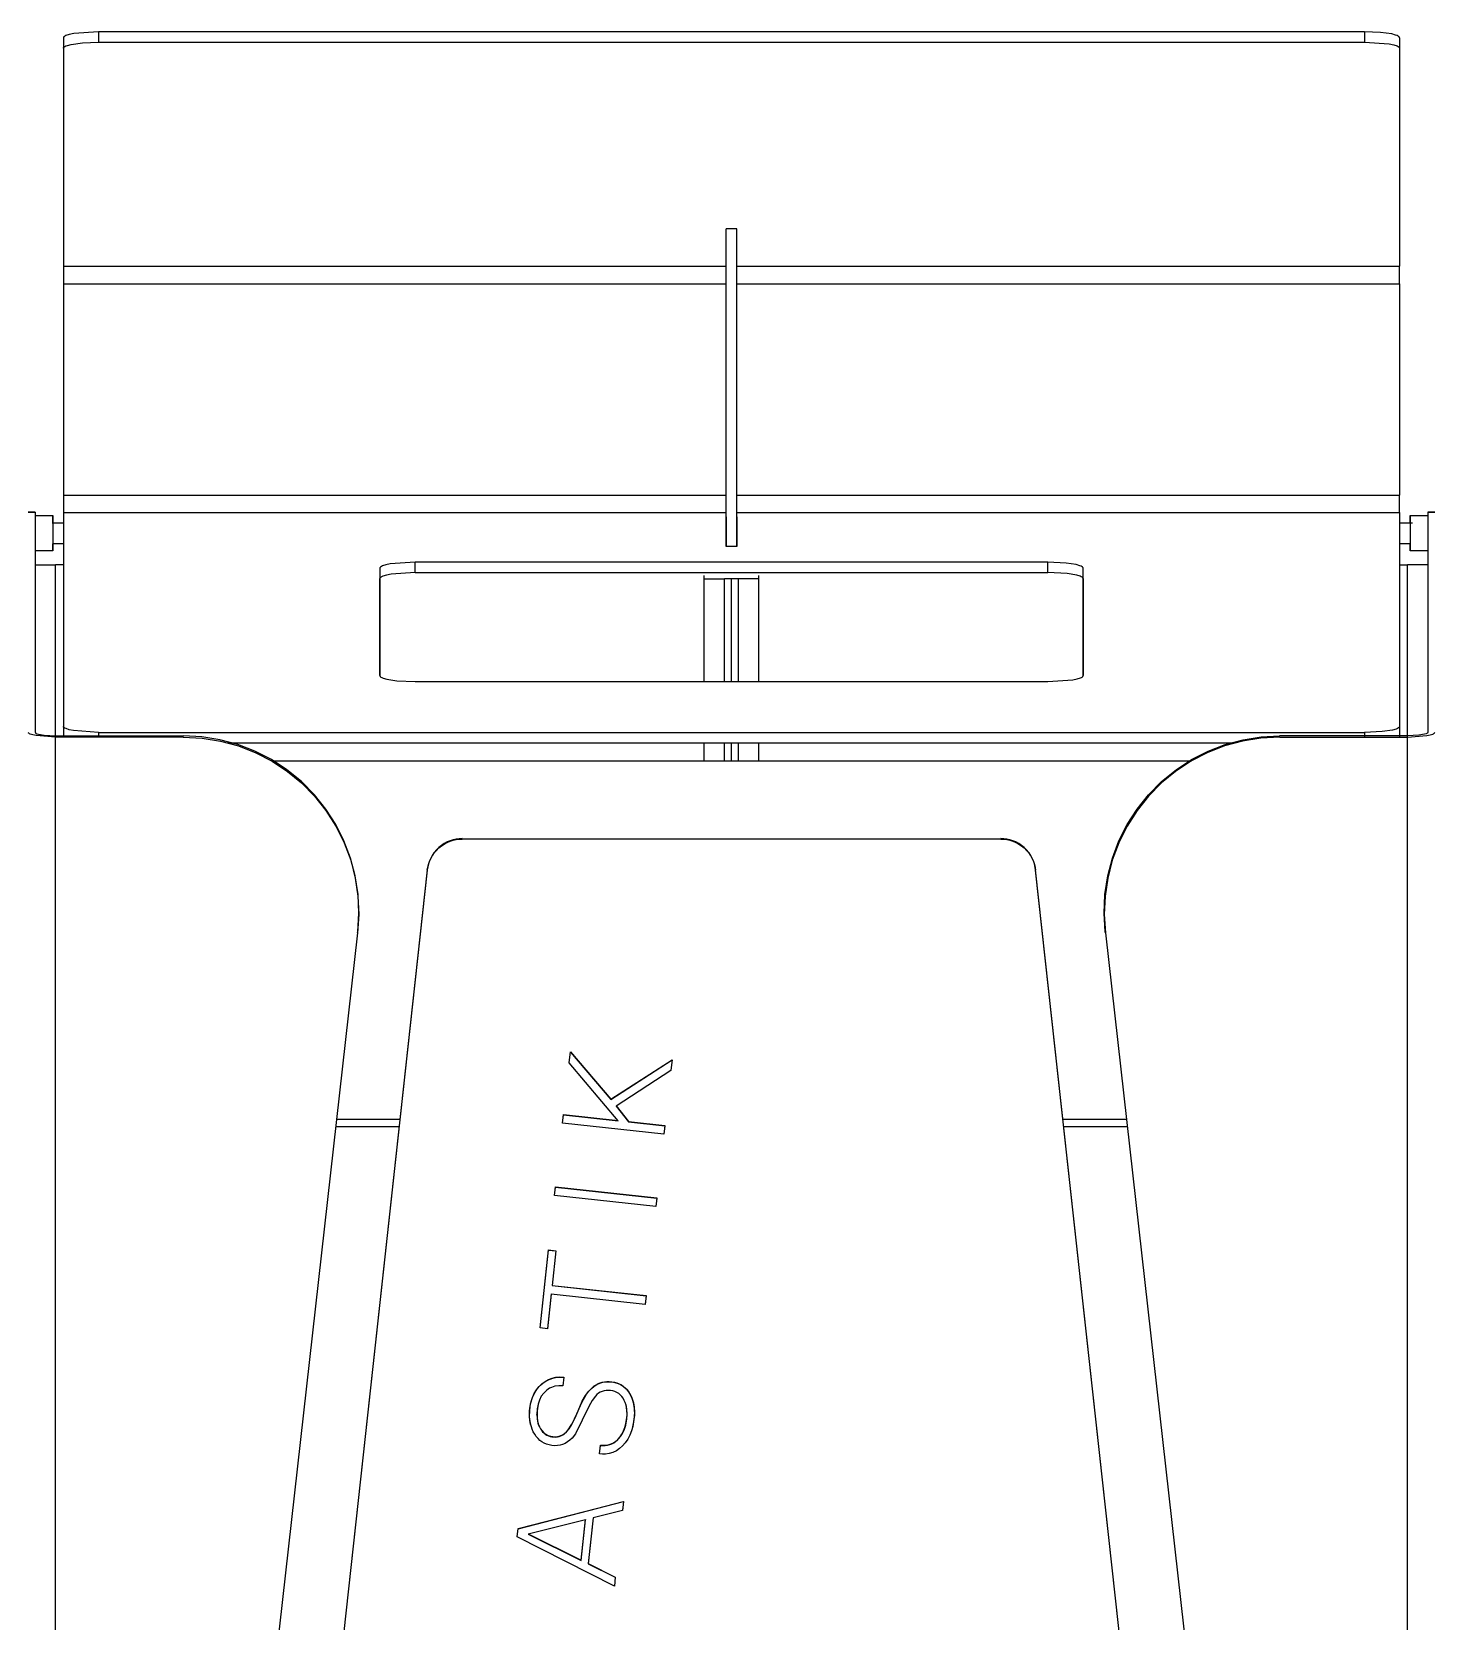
# Model space of a CAD drawing. Header units: millimetres. Extents: x 10782 to 23587, y 24555 to 29687.
# Drawn here: x 17164.8 to 17562.8, y 28098.5 to 28550.5 of the extents above; entities that cross this region are included whole.
import ezdxf

# ---------------------------------------------------------------- set-up
doc = ezdxf.new("R2010")
doc.units = ezdxf.units.MM
doc.header["$LTSCALE"] = 3
doc.layers.add('DomyÅ›lny', color=7, linetype='Continuous')

msp = doc.modelspace()

# ---------------------------------------------------------------- linework, layer by layer
at = {"layer": 'DomyÅ›lny'}
for p, q in [((17173.82, 28548.86), (17173.82, 28545.9)), ((17543.82, 28550.55), (17183.82, 28550.55)), ((17183.82, 28550.55), (17183.82, 28547.59)), ((17543.82, 28550.55), (17543.82, 28547.59)), ((17553.82, 28548.86), (17553.82, 28545.9)), ((17173.82, 28545.9), (17173.82, 28483.85)), ((17183.82, 28547.59), (17543.82, 28547.59)), ((17553.82, 28545.9), (17553.82, 28483.85)), ((17362.32, 28404.11), (17362.32, 28494.52)), ((17365.32, 28494.52), (17362.32, 28494.52)), ((17365.32, 28404.11), (17365.32, 28494.52)), ((17173.82, 28483.85), (17362.32, 28483.85)), ((17365.32, 28483.85), (17553.82, 28483.85)), ((17173.82, 28478.9), (17173.82, 28418.73)), ((17173.82, 28478.9), (17362.32, 28478.9)), ((17365.32, 28478.9), (17553.82, 28478.9)), ((17553.82, 28478.9), (17553.82, 28418.73)), ((17173.82, 28418.73), (17362.32, 28418.73)), ((17365.32, 28418.73), (17553.82, 28418.73)), ((17163.82, 28414), (17165.82, 28414)), ((17163.82, 28413.92), (17165.82, 28413.92)), ((17165.82, 28413.92), (17165.82, 28351.28)), ((17165.82, 28412.93), (17170.82, 28412.93)), ((17173.82, 28413.78), (17362.32, 28413.78)), ((17173.82, 28413.78), (17173.82, 28352.97)), ((17365.32, 28413.78), (17553.82, 28413.78)), ((17553.82, 28413.78), (17553.82, 28352.97)), ((17556.82, 28412.93), (17561.82, 28412.93)), ((17561.82, 28414), (17563.82, 28414)), ((17561.82, 28413.92), (17561.82, 28351.28)), ((17561.82, 28413.92), (17563.82, 28413.92)), ((17170.59, 28410.93), (17173.82, 28410.93)), ((17362.32, 28412.58), (17362.32, 28404.11)), ((17365.32, 28412.58), (17365.32, 28404.11)), ((17553.82, 28410.93), (17557.49, 28410.93)), ((17173.82, 28404.93), (17170.82, 28404.93)), ((17365.32, 28404.11), (17362.32, 28404.11)), ((17556.82, 28404.93), (17553.82, 28404.93)), ((17170.82, 28402.93), (17165.82, 28402.93)), ((17453.82, 28399.67), (17273.82, 28399.67)), ((17273.82, 28396.72), (17273.82, 28399.67)), ((17453.82, 28396.72), (17453.82, 28399.67)), ((17561.82, 28402.93), (17556.82, 28402.93)), ((17173.82, 28398.93), (17171.58, 28398.93)), ((17171.58, 28349.95), (17171.58, 28398.93)), ((17263.82, 28397.98), (17263.82, 28367.42)), ((17263.82, 28367.42), (17263.82, 28395.02)), ((17273.82, 28396.72), (17453.82, 28396.72)), ((17356.06, 28394.93), (17356.06, 28395.93)), ((17356.06, 28365.72), (17356.06, 28394.93)), ((17363.82, 28394.93), (17361.82, 28394.93)), ((17361.82, 28365.72), (17361.82, 28394.93)), ((17365.82, 28394.93), (17363.82, 28394.93)), ((17363.82, 28365.72), (17363.82, 28394.93)), ((17363.82, 28365.72), (17363.82, 28394.93)), ((17365.82, 28365.72), (17365.82, 28394.93)), ((17371.58, 28394.93), (17371.58, 28395.93)), ((17371.58, 28365.72), (17371.58, 28394.93)), ((17463.82, 28367.42), (17463.82, 28397.98)), ((17463.82, 28395.02), (17463.82, 28367.42)), ((17553.82, 28398.93), (17556.06, 28398.93)), ((17556.06, 28349.95), (17556.06, 28398.93)), ((17273.82, 28365.72), (17453.82, 28365.72)), ((17171.58, 28350.3), (17207.94, 28350.3)), ((17171.58, 27641.16), (17171.58, 28349.95)), ((17207.9, 28349.95), (17171.58, 28349.95)), ((17173.82, 28352.97), (17173.82, 28350.02)), ((17183.82, 28351.28), (17543.82, 28351.28)), ((17183.82, 28351.28), (17183.82, 28349.95)), ((17207.9, 28349.95), (17207.94, 28350.3)), ((17556.06, 28350.3), (17519.7, 28350.3)), ((17519.73, 28349.95), (17519.7, 28350.3)), ((17519.73, 28349.95), (17556.06, 28349.95)), ((17543.82, 28351.28), (17543.82, 28349.95)), ((17553.82, 28352.97), (17553.82, 28350.02)), ((17556.06, 27641.16), (17556.06, 28349.95)), ((17220.56, 28348.32), (17507.08, 28348.32)), ((17356.06, 28343.16), (17356.06, 28348.32)), ((17361.82, 28343.16), (17361.82, 28348.32)), ((17363.82, 28343.16), (17363.82, 28348.32)), ((17363.82, 28343.16), (17363.82, 28348.32)), ((17365.82, 28343.16), (17365.82, 28348.32)), ((17371.58, 28343.16), (17371.58, 28348.32)), ((17233.01, 28343.16), (17494.62, 28343.16)), ((17233.01, 28343.16), (17494.62, 28343.16)), ((17440.38, 28320.95), (17287.25, 28320.95)), ((17277.31, 28312.19), (17205.01, 27652.36)), ((17277.31, 28312.06), (17205.01, 27652.23)), ((17277.31, 28312.06), (17277.31, 28312.19)), ((17522.62, 27652.36), (17450.32, 28312.19)), ((17450.32, 28312.06), (17450.32, 28312.19)), ((17522.62, 27652.23), (17450.32, 28312.06)), ((17257.49, 28294.24), (17184.82, 27650.04)), ((17257.49, 28294.24), (17257.53, 28294.58)), ((17470.14, 28294.24), (17470.1, 28294.58)), ((17470.14, 28294.24), (17542.82, 27650.04)), ((17317.65, 28257.33), (17317.99, 28260.4)), ((17317.65, 28257.27), (17317.99, 28260.33)), ((17317.99, 28260.4), (17329.49, 28246.95)), ((17317.99, 28260.4), (17317.99, 28260.33)), ((17317.99, 28260.33), (17329.49, 28246.89)), ((17331.57, 28240.84), (17317.65, 28257.27)), ((17329.49, 28246.95), (17346.9, 28258.18)), ((17329.49, 28246.89), (17346.9, 28258.11)), ((17346.57, 28255.15), (17330.98, 28245)), ((17346.9, 28258.18), (17346.57, 28255.22)), ((17346.9, 28258.11), (17346.57, 28255.15)), ((17269.55, 28241.16), (17251.51, 28241.16)), ((17315.77, 28240.17), (17316.04, 28242.6)), ((17315.77, 28240.11), (17316.04, 28242.54)), ((17316.04, 28242.6), (17331.57, 28240.91)), ((17316.04, 28242.54), (17331.57, 28240.84)), ((17330.98, 28245.07), (17334.54, 28240.58)), ((17330.98, 28245), (17334.54, 28240.52)), ((17476.13, 28241.16), (17458.09, 28241.16)), ((17251.28, 28239.16), (17269.3, 28239.16)), ((17315.77, 28240.17), (17315.77, 28240.11)), ((17344.58, 28236.97), (17315.77, 28240.11)), ((17334.54, 28240.58), (17344.85, 28239.46)), ((17334.54, 28240.52), (17344.85, 28239.39)), ((17344.85, 28239.46), (17344.58, 28237.03)), ((17344.85, 28239.39), (17344.58, 28236.97)), ((17344.85, 28239.46), (17344.85, 28239.39)), ((17458.33, 28239.16), (17476.36, 28239.16)), ((17313.52, 28219.6), (17313.78, 28222.03)), ((17313.52, 28219.53), (17313.78, 28221.96)), ((17342.33, 28216.39), (17313.52, 28219.53)), ((17313.78, 28222.03), (17342.59, 28218.88)), ((17313.78, 28221.96), (17342.59, 28218.82)), ((17342.59, 28218.88), (17342.33, 28216.45)), ((17342.59, 28218.82), (17342.33, 28216.39)), ((17309.39, 28181.96), (17311.81, 28204.08)), ((17309.39, 28181.9), (17311.81, 28204.01)), ((17311.81, 28204.08), (17313.89, 28203.85)), ((17311.81, 28204.01), (17313.89, 28203.79)), ((17313.89, 28203.85), (17312.81, 28194)), ((17313.89, 28203.79), (17312.81, 28193.93)), ((17312.55, 28191.57), (17311.47, 28181.73)), ((17312.55, 28191.5), (17311.47, 28181.67)), ((17339.28, 28188.59), (17312.55, 28191.5)), ((17312.81, 28194), (17339.55, 28191.08)), ((17312.81, 28193.93), (17339.55, 28191.01)), ((17339.55, 28191.08), (17339.28, 28188.65)), ((17339.55, 28191.01), (17339.28, 28188.59)), ((17309.39, 28181.96), (17309.39, 28181.9)), ((17311.47, 28181.67), (17309.39, 28181.9)), ((17316.16, 28167.91), (17315.89, 28165.46)), ((17316.16, 28167.85), (17315.89, 28165.4)), ((17308.47, 28157.28), (17308.47, 28157.34)), ((17326.29, 28146.13), (17326.56, 28148.55)), ((17326.29, 28146.06), (17326.56, 28148.49)), ((17326.29, 28146.13), (17326.29, 28146.06)), ((17303.13, 28124.81), (17333.13, 28132.55)), ((17303.13, 28124.75), (17333.13, 28132.49)), ((17333.13, 28132.55), (17332.86, 28130.02)), ((17333.13, 28132.49), (17332.86, 28129.96)), ((17324.46, 28127.92), (17323.03, 28114.87)), ((17324.46, 28127.86), (17323.03, 28114.8)), ((17332.86, 28129.96), (17324.46, 28127.86)), ((17302.88, 28122.5), (17303.13, 28124.81)), ((17302.88, 28122.44), (17303.13, 28124.75)), ((17303.13, 28124.81), (17303.13, 28124.75)), ((17322.29, 28127.31), (17305.97, 28123.26)), ((17321.03, 28115.85), (17322.29, 28127.38)), ((17321.03, 28115.78), (17322.29, 28127.31)), ((17322.29, 28127.38), (17322.29, 28127.31)), ((17330.5, 28108.41), (17302.88, 28122.44)), ((17305.97, 28123.32), (17321.03, 28115.85)), ((17305.97, 28123.26), (17321.03, 28115.78)), ((17323.03, 28114.87), (17330.77, 28111.03)), ((17323.03, 28114.8), (17330.77, 28110.96)), ((17330.77, 28111.03), (17330.5, 28108.48)), ((17330.77, 28110.96), (17330.5, 28108.41))]:
    msp.add_line(p, q, dxfattribs=at)
for points in [[(17183.82, 28550.55, 0), (17176.75, 28550.05, 0), (17175.45, 28549.78, 0), (17174.52, 28549.48, 0), (17174.2, 28549.32, 0), (17174.08, 28549.24, 0), (17173.98, 28549.16, 0), (17173.91, 28549.09, 0), (17173.88, 28549.05, 0), (17173.86, 28549.01, 0), (17173.84, 28548.97, 0), (17173.83, 28548.93, 0), (17173.82, 28548.89, 0), (17173.82, 28548.86, 0)], [(17553.82, 28548.86, 0), (17553.82, 28548.89, 0), (17553.81, 28548.93, 0), (17553.8, 28548.97, 0), (17553.78, 28549.01, 0), (17553.75, 28549.05, 0), (17553.73, 28549.09, 0), (17553.65, 28549.16, 0), (17553.55, 28549.24, 0), (17553.43, 28549.32, 0), (17553.12, 28549.48, 0), (17552.7, 28549.63, 0), (17551.58, 28549.92, 0), (17548.41, 28550.36, 0), (17543.82, 28550.55, 0)], [(17173.82, 28545.9, 0), (17173.82, 28545.94, 0), (17173.83, 28545.97, 0), (17173.84, 28546.01, 0), (17173.86, 28546.05, 0), (17173.88, 28546.09, 0), (17173.91, 28546.13, 0), (17173.98, 28546.21, 0), (17174.08, 28546.29, 0), (17174.2, 28546.36, 0), (17174.52, 28546.52, 0), (17174.93, 28546.68, 0), (17176.05, 28546.97, 0), (17179.22, 28547.4, 0), (17183.82, 28547.59, 0)], [(17543.82, 28547.59, 0), (17550.89, 28547.1, 0), (17552.19, 28546.83, 0), (17553.12, 28546.52, 0), (17553.43, 28546.36, 0), (17553.55, 28546.29, 0), (17553.65, 28546.21, 0), (17553.73, 28546.13, 0), (17553.75, 28546.09, 0), (17553.78, 28546.05, 0), (17553.8, 28546.01, 0), (17553.81, 28545.97, 0), (17553.82, 28545.94, 0), (17553.82, 28545.9, 0)], [(17173.82, 28483.85, 0), (17173.82, 28483.64, 0), (17173.82, 28482.78, 0), (17173.82, 28478.9, 0)], [(17553.82, 28478.9, 0), (17553.82, 28483.85, 0)], [(17173.82, 28418.73, 0), (17173.82, 28413.78, 0)], [(17553.82, 28413.78, 0), (17553.82, 28413.99, 0), (17553.82, 28414.85, 0), (17553.82, 28418.73, 0)], [(17170.82, 28410.93, 0), (17170.82, 28412.73, 0), (17170.82, 28412.89, 0), (17170.82, 28412.92, 0), (17170.82, 28412.93, 0), (17170.82, 28412.93, 0), (17170.82, 28412.93, 0), (17170.82, 28412.93, 0), (17170.82, 28412.93, 0), (17170.82, 28412.93, 0), (17170.82, 28412.93, 0), (17170.82, 28412.93, 0), (17170.82, 28412.93, 0), (17170.82, 28412.93, 0), (17170.82, 28412.93, 0), (17170.82, 28412.93, 0), (17170.82, 28412.93, 0), (17170.82, 28412.93, 0), (17170.82, 28412.92, 0), (17170.82, 28412.91, 0), (17170.82, 28412.84, 0), (17170.82, 28412.55, 0), (17170.82, 28409.55, 0), (17170.82, 28405.73, 0), (17170.82, 28403.11, 0), (17170.82, 28402.97, 0), (17170.82, 28402.94, 0), (17170.82, 28402.93, 0), (17170.82, 28402.93, 0), (17170.82, 28402.93, 0), (17170.82, 28402.93, 0), (17170.82, 28402.93, 0), (17170.82, 28402.93, 0), (17170.82, 28402.93, 0), (17170.82, 28402.93, 0), (17170.82, 28402.93, 0), (17170.82, 28402.93, 0), (17170.82, 28402.93, 0), (17170.82, 28402.93, 0), (17170.82, 28402.93, 0), (17170.82, 28402.93, 0), (17170.82, 28402.95, 0), (17170.82, 28403.02, 0), (17170.82, 28403.31, 0), (17170.82, 28404.93, 0)], [(17556.82, 28410.93, 0), (17556.82, 28412.73, 0), (17556.82, 28412.89, 0), (17556.82, 28412.92, 0), (17556.82, 28412.93, 0), (17556.82, 28412.93, 0), (17556.82, 28412.93, 0), (17556.82, 28412.93, 0), (17556.82, 28412.93, 0), (17556.82, 28412.93, 0), (17556.82, 28412.93, 0), (17556.82, 28412.93, 0), (17556.82, 28412.93, 0), (17556.82, 28412.93, 0), (17556.82, 28412.93, 0), (17556.82, 28412.93, 0), (17556.82, 28412.93, 0), (17556.82, 28412.93, 0), (17556.82, 28412.92, 0), (17556.82, 28412.91, 0), (17556.82, 28412.84, 0), (17556.82, 28412.55, 0), (17556.82, 28409.55, 0), (17556.82, 28405.73, 0), (17556.82, 28403.11, 0), (17556.82, 28402.97, 0), (17556.82, 28402.94, 0), (17556.82, 28402.93, 0), (17556.82, 28402.93, 0), (17556.82, 28402.93, 0), (17556.82, 28402.93, 0), (17556.82, 28402.93, 0), (17556.82, 28402.93, 0), (17556.82, 28402.93, 0), (17556.82, 28402.93, 0), (17556.82, 28402.93, 0), (17556.82, 28402.93, 0), (17556.82, 28402.93, 0), (17556.82, 28402.93, 0), (17556.82, 28402.93, 0), (17556.82, 28402.93, 0), (17556.82, 28402.95, 0), (17556.82, 28403.02, 0), (17556.82, 28403.31, 0), (17556.82, 28404.93, 0)], [(17273.82, 28399.67, 0), (17266.75, 28399.18, 0), (17265.5, 28398.92, 0), (17264.58, 28398.63, 0), (17264.25, 28398.47, 0), (17264.12, 28398.39, 0), (17264.01, 28398.31, 0), (17263.93, 28398.23, 0), (17263.89, 28398.18, 0), (17263.87, 28398.14, 0), (17263.85, 28398.1, 0), (17263.83, 28398.06, 0), (17263.82, 28398.02, 0), (17263.82, 28397.98, 0)], [(17463.82, 28397.98, 0), (17463.81, 28398.02, 0), (17463.81, 28398.06, 0), (17463.79, 28398.1, 0), (17463.77, 28398.14, 0), (17463.74, 28398.18, 0), (17463.71, 28398.23, 0), (17463.63, 28398.31, 0), (17463.52, 28398.39, 0), (17463.23, 28398.55, 0), (17462.86, 28398.7, 0), (17461.85, 28398.99, 0), (17458.96, 28399.43, 0), (17453.82, 28399.67, 0)], [(17165.82, 28398.93, 0), (17165.82, 28398.93, 0), (17165.82, 28398.93, 0), (17165.82, 28398.93, 0), (17165.82, 28398.93, 0), (17165.82, 28398.93, 0), (17165.82, 28398.93, 0), (17165.82, 28398.93, 0), (17165.82, 28398.93, 0), (17165.82, 28398.93, 0), (17165.82, 28398.93, 0), (17165.83, 28398.93, 0), (17165.87, 28398.93, 0), (17166.01, 28398.93, 0), (17167.48, 28398.93, 0), (17171.58, 28398.93, 0)], [(17273.82, 28396.72, 0), (17267.02, 28396.27, 0), (17265.68, 28396.01, 0), (17264.67, 28395.7, 0), (17264.3, 28395.54, 0), (17264.16, 28395.46, 0), (17264.04, 28395.37, 0), (17263.94, 28395.29, 0), (17263.9, 28395.24, 0), (17263.87, 28395.2, 0), (17263.85, 28395.15, 0), (17263.83, 28395.11, 0), (17263.82, 28395.06, 0), (17263.82, 28395.02, 0)], [(17356.06, 28394.93, 0), (17361.82, 28394.93, 0)], [(17371.58, 28394.93, 0), (17365.82, 28394.93, 0)], [(17463.82, 28395.02, 0), (17463.82, 28395.06, 0), (17463.81, 28395.1, 0), (17463.79, 28395.14, 0), (17463.77, 28395.18, 0), (17463.75, 28395.22, 0), (17463.72, 28395.26, 0), (17463.65, 28395.33, 0), (17463.55, 28395.41, 0), (17463.29, 28395.57, 0), (17462.94, 28395.71, 0), (17462.01, 28395.99, 0), (17459.25, 28396.45, 0), (17453.82, 28396.72, 0)], [(17561.82, 28398.93, 0), (17561.82, 28398.93, 0), (17561.82, 28398.93, 0), (17561.82, 28398.93, 0), (17561.82, 28398.93, 0), (17561.82, 28398.93, 0), (17561.82, 28398.93, 0), (17561.82, 28398.93, 0), (17561.82, 28398.93, 0), (17561.82, 28398.93, 0), (17561.82, 28398.93, 0), (17561.81, 28398.93, 0), (17561.77, 28398.93, 0), (17561.63, 28398.93, 0), (17560.16, 28398.93, 0), (17556.06, 28398.93, 0)], [(17263.82, 28367.42, 0), (17263.82, 28367.38, 0), (17263.83, 28367.33, 0), (17263.85, 28367.29, 0), (17263.87, 28367.25, 0), (17263.89, 28367.21, 0), (17263.93, 28367.17, 0), (17264.01, 28367.09, 0), (17264.12, 28367.01, 0), (17264.4, 28366.85, 0), (17264.78, 28366.69, 0), (17265.79, 28366.41, 0), (17268.68, 28365.96, 0), (17273.82, 28365.72, 0)], [(17453.82, 28365.72, 0), (17460.89, 28366.22, 0), (17462.13, 28366.47, 0), (17463.06, 28366.77, 0), (17463.39, 28366.92, 0), (17463.52, 28367.01, 0), (17463.63, 28367.09, 0), (17463.71, 28367.17, 0), (17463.74, 28367.21, 0), (17463.77, 28367.25, 0), (17463.79, 28367.29, 0), (17463.81, 28367.33, 0), (17463.81, 28367.38, 0), (17463.82, 28367.42, 0)], [(17171.58, 28349.95, 0), (17166.02, 28350.35, 0), (17165.07, 28350.56, 0), (17164.38, 28350.78, 0), (17164.14, 28350.9, 0), (17164.04, 28350.96, 0), (17163.96, 28351.02, 0), (17163.9, 28351.08, 0), (17163.88, 28351.12, 0), (17163.86, 28351.15, 0), (17163.84, 28351.18, 0), (17163.83, 28351.21, 0), (17163.82, 28351.24, 0), (17163.82, 28351.28, 0)], [(17165.82, 28351.28, 0), (17165.82, 28351.25, 0), (17165.83, 28351.23, 0), (17165.84, 28351.2, 0), (17165.85, 28351.18, 0), (17165.87, 28351.15, 0), (17165.91, 28351.1, 0), (17165.97, 28351.05, 0), (17166.04, 28351.01, 0), (17166.23, 28350.91, 0), (17166.76, 28350.74, 0), (17168.33, 28350.47, 0), (17171.58, 28350.3, 0)], [(17183.82, 28351.28, 0), (17176.66, 28351.79, 0), (17175.44, 28352.05, 0), (17174.55, 28352.34, 0), (17174.24, 28352.49, 0), (17174.11, 28352.57, 0), (17174.01, 28352.65, 0), (17173.92, 28352.73, 0), (17173.89, 28352.77, 0), (17173.87, 28352.81, 0), (17173.84, 28352.85, 0), (17173.83, 28352.89, 0), (17173.82, 28352.93, 0), (17173.82, 28352.97, 0)], [(17207.9, 28349.95, 0), (17213.24, 28349.66, 0), (17218.49, 28348.82, 0), (17223.61, 28347.41, 0), (17228.51, 28345.5, 0), (17233.17, 28343.07, 0), (17237.51, 28340.2, 0), (17241.54, 28336.89, 0), (17245.19, 28333.18, 0), (17248.48, 28329.05, 0), (17251.33, 28324.57, 0), (17253.68, 28319.84, 0), (17255.52, 28314.9, 0), (17256.82, 28309.83, 0), (17257.58, 28304.67, 0), (17257.81, 28299.47, 0), (17257.49, 28294.24, 0)], [(17257.53, 28294.58, 0), (17257.85, 28299.9, 0), (17257.6, 28305.2, 0), (17256.8, 28310.44, 0), (17255.47, 28315.52, 0), (17253.61, 28320.42, 0), (17251.28, 28325.08, 0), (17248.47, 28329.46, 0), (17245.22, 28333.53, 0), (17241.51, 28337.29, 0), (17237.4, 28340.65, 0), (17232.97, 28343.55, 0), (17228.28, 28345.96, 0), (17223.38, 28347.84, 0), (17218.34, 28349.2, 0), (17213.19, 28350.02, 0), (17207.94, 28350.3, 0)], [(17470.1, 28294.58, 0), (17469.79, 28299.9, 0), (17470.03, 28305.2, 0), (17470.84, 28310.44, 0), (17472.17, 28315.52, 0), (17474.02, 28320.42, 0), (17476.36, 28325.08, 0), (17479.17, 28329.46, 0), (17482.42, 28333.53, 0), (17486.13, 28337.29, 0), (17490.24, 28340.65, 0), (17494.67, 28343.55, 0), (17499.36, 28345.96, 0), (17504.25, 28347.84, 0), (17509.3, 28349.2, 0), (17514.45, 28350.02, 0), (17519.7, 28350.3, 0)], [(17519.73, 28349.95, 0), (17514.39, 28349.66, 0), (17509.15, 28348.82, 0), (17504.03, 28347.41, 0), (17499.13, 28345.5, 0), (17494.47, 28343.07, 0), (17490.12, 28340.2, 0), (17486.1, 28336.89, 0), (17482.45, 28333.18, 0), (17479.15, 28329.05, 0), (17476.31, 28324.57, 0), (17473.95, 28319.84, 0), (17472.12, 28314.9, 0), (17470.82, 28309.83, 0), (17470.05, 28304.67, 0), (17469.83, 28299.47, 0), (17470.14, 28294.24, 0)], [(17553.82, 28352.97, 0), (17553.81, 28352.93, 0), (17553.8, 28352.89, 0), (17553.79, 28352.85, 0), (17553.76, 28352.8, 0), (17553.74, 28352.76, 0), (17553.7, 28352.72, 0), (17553.61, 28352.63, 0), (17553.5, 28352.55, 0), (17553.2, 28352.39, 0), (17552.81, 28352.23, 0), (17551.78, 28351.95, 0), (17548.88, 28351.51, 0), (17543.82, 28351.28, 0)], [(17561.82, 28351.28, 0), (17561.82, 28351.25, 0), (17561.81, 28351.23, 0), (17561.8, 28351.2, 0), (17561.79, 28351.18, 0), (17561.77, 28351.15, 0), (17561.72, 28351.1, 0), (17561.67, 28351.05, 0), (17561.6, 28351.01, 0), (17561.41, 28350.91, 0), (17560.88, 28350.74, 0), (17559.31, 28350.47, 0), (17556.06, 28350.3, 0)], [(17556.06, 28349.95, 0), (17561.62, 28350.35, 0), (17562.56, 28350.56, 0), (17563.25, 28350.78, 0), (17563.5, 28350.9, 0), (17563.6, 28350.96, 0), (17563.68, 28351.02, 0), (17563.74, 28351.08, 0), (17563.76, 28351.12, 0), (17563.78, 28351.15, 0), (17563.8, 28351.18, 0), (17563.81, 28351.21, 0), (17563.82, 28351.24, 0), (17563.82, 28351.28, 0)], [(17287.25, 28321.08, 0), (17285.54, 28320.93, 0), (17284.67, 28320.74, 0), (17283.8, 28320.47, 0), (17282.94, 28320.11, 0), (17282.11, 28319.66, 0), (17281.32, 28319.13, 0), (17280.58, 28318.53, 0), (17279.9, 28317.86, 0), (17279.29, 28317.13, 0), (17278.75, 28316.36, 0), (17278.3, 28315.55, 0), (17277.93, 28314.71, 0), (17277.65, 28313.87, 0), (17277.44, 28313.02, 0), (17277.31, 28312.19, 0)], [(17277.31, 28312.06, 0), (17277.65, 28313.74, 0), (17277.93, 28314.58, 0), (17278.3, 28315.42, 0), (17278.75, 28316.23, 0), (17279.29, 28317.01, 0), (17279.9, 28317.73, 0), (17280.58, 28318.4, 0), (17281.32, 28319, 0), (17282.11, 28319.53, 0), (17282.94, 28319.98, 0), (17283.8, 28320.34, 0), (17284.67, 28320.61, 0), (17285.54, 28320.8, 0), (17287.25, 28320.95, 0)], [(17450.32, 28312.19, 0), (17449.99, 28313.87, 0), (17449.7, 28314.71, 0), (17449.33, 28315.55, 0), (17448.88, 28316.36, 0), (17448.35, 28317.13, 0), (17447.74, 28317.86, 0), (17447.06, 28318.53, 0), (17446.32, 28319.13, 0), (17445.52, 28319.66, 0), (17444.69, 28320.11, 0), (17443.84, 28320.47, 0), (17442.97, 28320.74, 0), (17442.09, 28320.93, 0), (17440.38, 28321.08, 0)], [(17440.38, 28320.95, 0), (17442.09, 28320.8, 0), (17442.97, 28320.61, 0), (17443.84, 28320.34, 0), (17444.69, 28319.98, 0), (17445.52, 28319.53, 0), (17446.32, 28319, 0), (17447.06, 28318.4, 0), (17447.74, 28317.73, 0), (17448.35, 28317.01, 0), (17448.88, 28316.23, 0), (17449.33, 28315.42, 0), (17449.7, 28314.58, 0), (17449.99, 28313.74, 0), (17450.19, 28312.89, 0), (17450.32, 28312.06, 0)], [(17306.7, 28154.47, 0), (17306.48, 28155.67, 0), (17306.38, 28156.94, 0), (17306.41, 28158.28, 0), (17306.56, 28159.65, 0), (17306.83, 28160.95, 0), (17307.22, 28162.15, 0), (17307.73, 28163.28, 0), (17308.36, 28164.32, 0), (17309.09, 28165.24, 0), (17309.9, 28166.03, 0), (17310.8, 28166.69, 0), (17311.78, 28167.23, 0), (17312.82, 28167.62, 0), (17313.9, 28167.87, 0), (17315.01, 28167.97, 0), (17316.16, 28167.91, 0)], [(17329.43, 28164.1, 0), (17328.78, 28164.14, 0), (17328.16, 28164.11, 0), (17327.58, 28164.01, 0), (17327.02, 28163.84, 0), (17326.5, 28163.61, 0), (17326.01, 28163.3, 0), (17325.55, 28162.93, 0), (17325.11, 28162.47, 0), (17324.21, 28161.24, 0), (17323.29, 28159.58, 0), (17319.45, 28151.75, 0), (17318.46, 28150.53, 0), (17317.84, 28149.96, 0), (17317.19, 28149.47, 0), (17316.51, 28149.07, 0), (17315.8, 28148.77, 0), (17315.06, 28148.55, 0), (17314.3, 28148.43, 0), (17313.5, 28148.4, 0), (17312.69, 28148.47, 0), (17311.93, 28148.6, 0), (17311.21, 28148.81, 0), (17310.54, 28149.1, 0), (17309.92, 28149.46, 0), (17309.33, 28149.89, 0), (17308.79, 28150.4, 0), (17308.3, 28150.98, 0), (17307.84, 28151.64, 0), (17307.44, 28152.35, 0), (17307.11, 28153.11, 0), (17306.62, 28154.72, 0), (17306.4, 28156.49, 0), (17306.42, 28158.4, 0), (17306.7, 28160.33, 0), (17307.22, 28162.08, 0), (17307.99, 28163.66, 0), (17308.46, 28164.39, 0), (17308.97, 28165.04, 0), (17309.54, 28165.64, 0), (17310.14, 28166.17, 0), (17310.79, 28166.63, 0), (17311.49, 28167.02, 0), (17312.22, 28167.35, 0), (17312.97, 28167.6, 0), (17313.74, 28167.78, 0), (17314.53, 28167.88, 0), (17315.34, 28167.9, 0), (17316.16, 28167.85, 0)], [(17315.89, 28165.4, 0), (17314.71, 28165.44, 0), (17313.61, 28165.3, 0), (17313.09, 28165.16, 0), (17312.58, 28164.97, 0), (17312.1, 28164.74, 0), (17311.64, 28164.46, 0), (17311.2, 28164.13, 0), (17310.4, 28163.35, 0), (17309.73, 28162.44, 0), (17309.2, 28161.38, 0), (17308.82, 28160.2, 0), (17308.57, 28158.87, 0), (17308.47, 28157.41, 0), (17308.54, 28156.07, 0), (17308.78, 28154.84, 0), (17308.97, 28154.28, 0), (17309.2, 28153.75, 0), (17309.47, 28153.24, 0), (17309.77, 28152.78, 0), (17310.11, 28152.37, 0), (17310.48, 28152.01, 0), (17310.87, 28151.7, 0), (17311.3, 28151.44, 0), (17311.75, 28151.22, 0), (17312.24, 28151.06, 0), (17312.75, 28150.95, 0), (17313.29, 28150.88, 0), (17313.8, 28150.87, 0), (17314.3, 28150.91, 0), (17314.78, 28151.01, 0), (17315.24, 28151.16, 0), (17315.68, 28151.37, 0), (17316.11, 28151.63, 0), (17316.51, 28151.94, 0), (17316.9, 28152.31, 0), (17317.66, 28153.23, 0), (17318.4, 28154.4, 0), (17319.86, 28157.48, 0), (17321.27, 28160.71, 0), (17322.62, 28163.05, 0), (17323.28, 28163.92, 0), (17323.99, 28164.67, 0), (17324.74, 28165.3, 0), (17325.52, 28165.81, 0), (17326.35, 28166.19, 0), (17327.23, 28166.45, 0), (17328.17, 28166.59, 0), (17329.15, 28166.6, 0), (17330.22, 28166.47, 0), (17331.26, 28166.21, 0), (17332.21, 28165.8, 0), (17333.07, 28165.25, 0), (17333.84, 28164.55, 0), (17334.51, 28163.72, 0), (17335.1, 28162.75, 0), (17335.56, 28161.69, 0), (17335.9, 28160.55, 0), (17336.11, 28159.32, 0), (17336.2, 28158.01, 0), (17336.16, 28156.62, 0), (17335.75, 28153.86, 0), (17335.37, 28152.58, 0), (17334.89, 28151.37, 0), (17334.3, 28150.23, 0), (17333.62, 28149.21, 0), (17332.85, 28148.32, 0), (17332.01, 28147.58, 0), (17331.09, 28146.97, 0), (17330.11, 28146.51, 0), (17329.07, 28146.2, 0), (17328, 28146.03, 0), (17327.16, 28146.01, 0), (17326.29, 28146.06, 0)], [(17308.8, 28160.2, 0), (17308.51, 28158.29, 0), (17308.52, 28156.36, 0), (17308.64, 28155.48, 0), (17308.86, 28154.66, 0), (17309.15, 28153.91, 0), (17309.53, 28153.21, 0), (17309.97, 28152.6, 0), (17310.47, 28152.08, 0), (17311.03, 28151.66, 0), (17311.64, 28151.34, 0), (17312.31, 28151.1, 0), (17313.04, 28150.97, 0), (17313.76, 28150.93, 0), (17314.45, 28151, 0), (17315.1, 28151.18, 0), (17315.72, 28151.45, 0), (17316.3, 28151.84, 0), (17316.85, 28152.32, 0), (17317.38, 28152.92, 0), (17318.41, 28154.48, 0), (17319.43, 28156.52, 0), (17321.39, 28161.02, 0), (17322.33, 28162.68, 0), (17323.25, 28163.95, 0), (17324.24, 28164.97, 0), (17324.76, 28165.39, 0), (17325.3, 28165.75, 0), (17325.87, 28166.05, 0), (17326.45, 28166.29, 0), (17327.06, 28166.48, 0), (17327.7, 28166.6, 0), (17328.36, 28166.66, 0), (17329.05, 28166.67, 0), (17329.77, 28166.61, 0), (17330.53, 28166.48, 0), (17331.24, 28166.28, 0), (17331.91, 28166.01, 0), (17332.54, 28165.68, 0), (17333.12, 28165.28, 0), (17333.66, 28164.8, 0), (17334.15, 28164.26, 0), (17334.6, 28163.66, 0), (17335.01, 28162.98, 0), (17335.36, 28162.27, 0), (17335.87, 28160.71, 0), (17336.15, 28159, 0), (17336.19, 28157.12, 0), (17335.99, 28155.15, 0), (17335.59, 28153.32, 0)], [(17326.56, 28148.49, 0), (17327.25, 28148.45, 0), (17327.92, 28148.47, 0), (17328.56, 28148.55, 0), (17329.17, 28148.7, 0), (17329.75, 28148.92, 0), (17330.31, 28149.2, 0), (17330.84, 28149.55, 0), (17331.33, 28149.96, 0), (17331.8, 28150.44, 0), (17332.23, 28150.97, 0), (17332.62, 28151.54, 0), (17333.26, 28152.82, 0), (17333.73, 28154.28, 0), (17334.02, 28155.93, 0), (17334.12, 28157.67, 0), (17333.98, 28159.24, 0), (17333.83, 28159.96, 0), (17333.61, 28160.65, 0), (17333.33, 28161.28, 0), (17333, 28161.88, 0), (17332.62, 28162.41, 0), (17332.2, 28162.86, 0), (17331.73, 28163.25, 0), (17331.22, 28163.57, 0), (17330.67, 28163.82, 0), (17330.07, 28164, 0), (17329.43, 28164.1, 0)], [(17326.56, 28148.55, 0), (17327.52, 28148.51, 0), (17328.43, 28148.59, 0), (17329.28, 28148.8, 0), (17330.08, 28149.14, 0), (17330.82, 28149.6, 0), (17331.51, 28150.2, 0), (17332.13, 28150.9, 0), (17332.67, 28151.7, 0), (17333.13, 28152.58, 0), (17333.5, 28153.56, 0), (17333.79, 28154.62, 0), (17334.11, 28157, 0), (17334.06, 28158.72, 0), (17333.95, 28159.51, 0), (17333.76, 28160.25, 0)]]:
    msp.add_polyline3d(points, dxfattribs=at)

doc.saveas('drawing.dxf')
